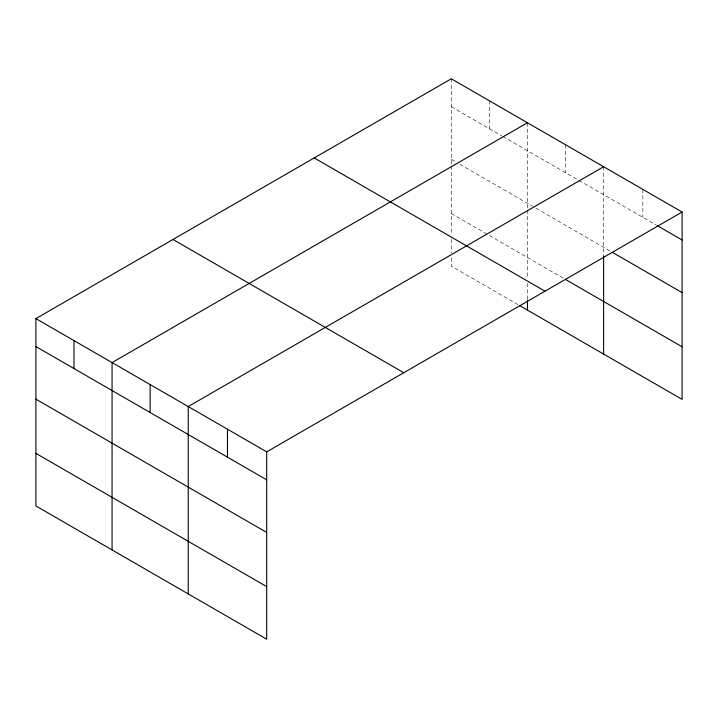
<?xml version="1.0" encoding="UTF-8"?>
<svg xmlns="http://www.w3.org/2000/svg" width="718" height="718" viewBox="0 0 718 718"><rect width="100%" height="100%" fill="white"/><g stroke="black" fill="none" stroke-linecap="round" stroke-linejoin="round"><path stroke-width="0.54" stroke-dasharray="3.59 2.69" d="M451.299 106.74L501.756 135.873M502.708 136.42L577.918 179.85M578.879 180.397L656.261 225.075M451.299 159.342L456.056 162.088M459.87 164.287L532.226 206.066M536.032 208.265L610.327 251.156M451.299 213.533L487.477 234.418M489.38 235.522L565.542 279.49M517.938 304.611L451.299 266.136L451.299 257.179M642.861 189.39L642.861 217.339M603.632 166.738L603.632 256.138M565.542 144.749L565.542 172.697M527.461 122.76L527.461 208.839M527.461 209.952L527.461 278.772M527.461 283.251L527.461 298.912M489.38 100.771L489.38 128.728M451.299 78.792L451.299 164.871M451.299 165.975L451.299 234.795M451.299 239.274L451.299 252.7"/><path stroke-width="1.08" d="M682.1 212.043L451.299 78.792L35.9 318.613L35.9 505.957L266.701 639.208L266.701 451.864L682.1 212.043L682.1 399.387L519.85 305.706M527.461 122.76L112.062 362.59L112.062 549.934M603.632 166.738L188.233 406.559L188.233 593.912M657.221 225.631L682.1 239.991M612.239 252.26L682.1 292.594M565.542 279.49L682.1 346.785M314.215 157.933L545.016 291.185M172.984 239.471L403.785 372.723M35.9 318.613L266.701 451.864M35.9 346.57L266.701 479.821M35.9 399.172L266.701 532.424M35.9 453.363L266.701 586.615M603.632 256.138L603.632 354.082M527.461 300.034L527.461 310.104M227.462 429.211L227.462 457.169M150.143 384.579L150.143 412.527M73.981 340.601L73.981 368.558"/></g></svg>
